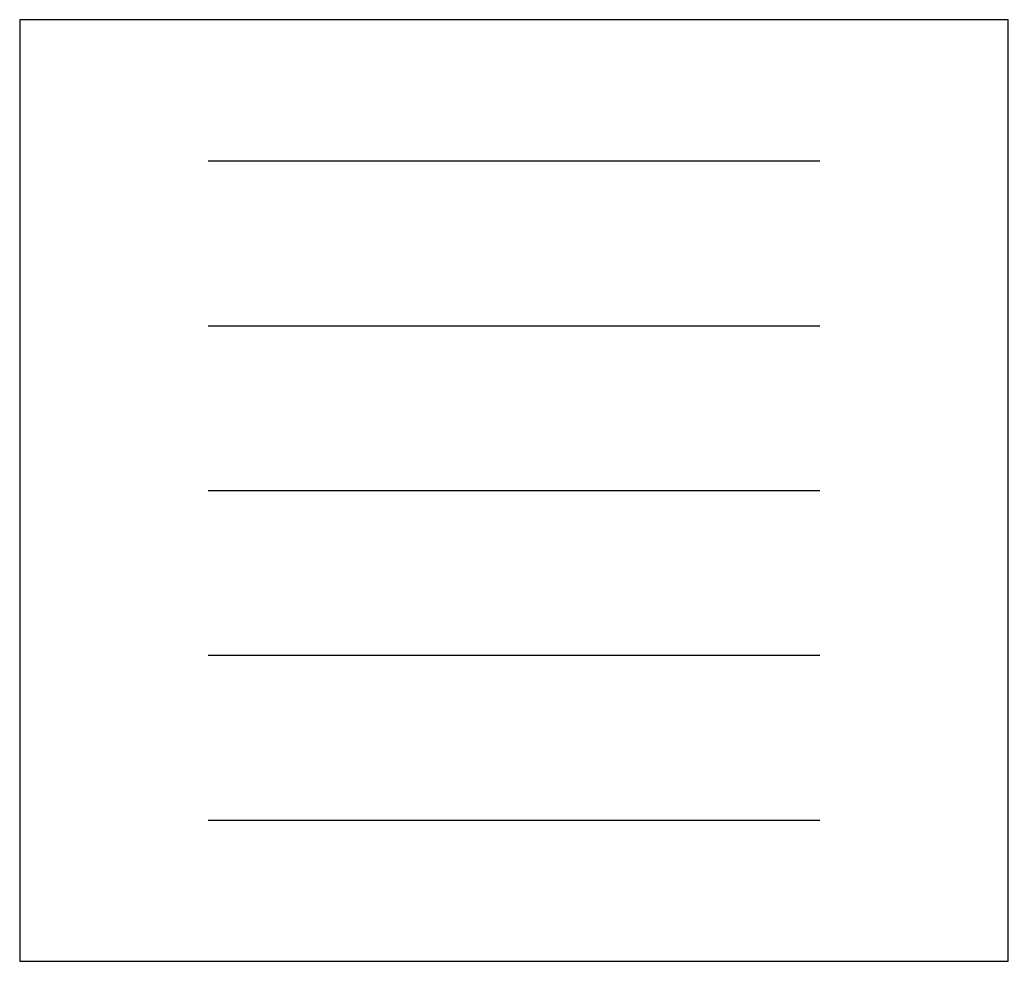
# Model space of a CAD drawing. Header units: millimetres. Extents: x 0 to 2100, y 0 to 2000.
import ezdxf

# ---------------------------------------------------------------- set-up
doc = ezdxf.new("R2010")
doc.units = ezdxf.units.MM

msp = doc.modelspace()

# ---------------------------------------------------------------- linework, layer by layer
for p, q in [((400, 1700), (1700, 1700)), ((400, 1350), (1700, 1350)), ((400, 1000), (1700, 1000)), ((400, 650), (1700, 650)), ((400, 300), (1700, 300))]:
    msp.add_line(p, q)
msp.add_lwpolyline([(0, 0), (2100, 0), (2100, 2000), (0, 2000)], close=True)

doc.saveas('drawing.dxf')
